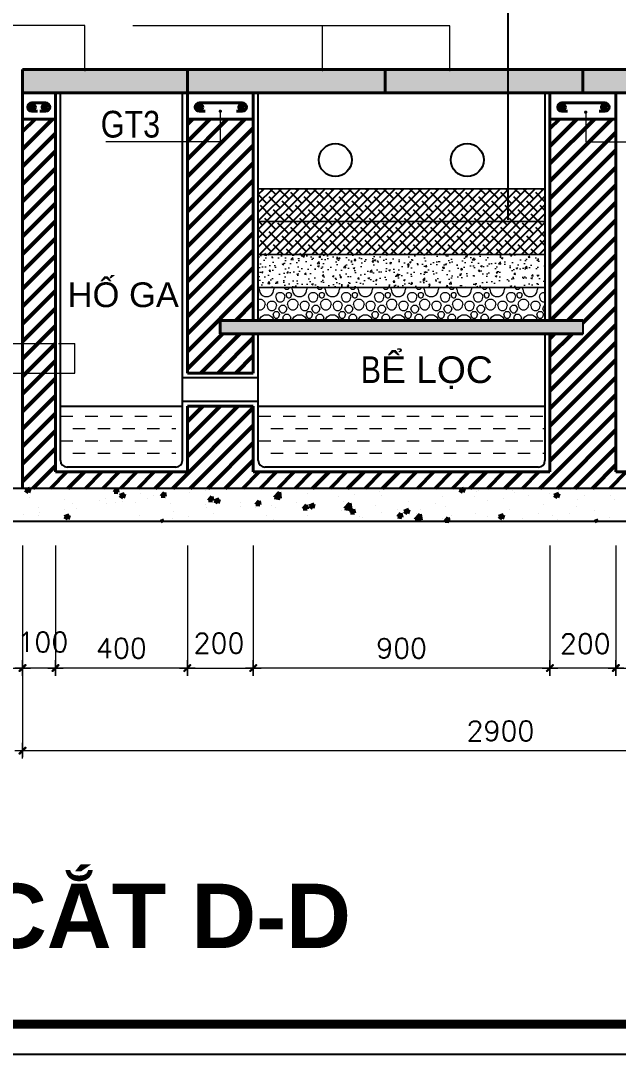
# Model space of a CAD drawing. Header units: millimetres. Extents: x 615730 to 2792744, y 139412 to 597571.
# Drawn here: x 753532 to 757158, y 261087 to 267354 of the extents above; entities that cross this region are included whole.
import ezdxf

# ---------------------------------------------------------------- set-up
doc = ezdxf.new("R2010")
doc.units = ezdxf.units.MM
doc.header["$MEASUREMENT"] = 0
doc.header["$PDMODE"] = 34
doc.linetypes.add('CENTER', pattern=[2, 1.25, -0.25, 0.25, -0.25])
doc.linetypes.add('DASHDOT', pattern=[1, 0.5, -0.25, 0, -0.25])
doc.layers.get('0').update_dxf_attribs({"lineweight": 5})
for name, color, linetype, lineweight in [('B', 4, 'Continuous', 18), ('DIM', 7, 'Continuous', 50), ('HATCH', 42, 'Continuous', 5), ('HATCH 1', 17, 'Continuous', 5), ('KT', 148, 'Continuous', 18), ('NETNGOAITUONG', 1, 'Continuous', 40), ('thay', 7, 'Continuous', 15), ('TIM TRUC', 149, 'DASHDOT', 9)]:
    doc.layers.add(name, color=color, linetype=linetype, lineweight=lineweight)
for name, color, linetype in [('GHICHU', 40, 'Continuous'), ('Hatch 2', 9, 'Continuous'), ('M1', 7, 'Continuous'), ('MB', 7, 'Continuous'), ('NET2', 5, 'Continuous')]:
    doc.layers.add(name, color=color, linetype=linetype)
doc.styles.add('AVO', font='', dxfattribs={"height": 200})
doc.styles.add('DIM', font='txt.shx', dxfattribs={"height": 120})
doc.styles.get("Standard").update_dxf_attribs({"font": ''})
doc.styles.add('trung', font='', dxfattribs={"height": 250})
doc.styles.get('AVO').set_extended_font_data('VNI-Helve-Condense')
doc.styles.get('Standard').set_extended_font_data('VNI-Avo')
doc.styles.get('trung').set_extended_font_data('VNI-Helve-Condense')
doc.dimstyles.new('Copy of vu linh50', dxfattribs={"dimscale": 0, "dimtxt": 180, "dimasz": 0.3, "dimexe": 40, "dimexo": 40, "dimgap": 60, "dimtad": 1, "dimdec": 0, "dimlfac": 0.5, "dimtxsty": 'DIM', "dimblk": 'TICK', "dimcen": 250, "dimdle": 40, "dimclrd": 250, "dimclre": 250, "dimclrt": 2, "dimadec": 0, "dimazin": 0, "dimtfac": 1, "dimtdec": 0, "dimtix": 1, "dimtmove": 2, "dimatfit": 3, "dimldrblk": 'DOT', "dimfxl": 1, "dimlwd": -1, "dimlwe": -1, "dimarcsym": 0})
doc.dimstyles.new('vu linh', dxfattribs={"dimscale": 0, "dimtxt": 140, "dimasz": 30, "dimexe": 40, "dimexo": 40, "dimgap": 60, "dimtad": 1, "dimdec": 0, "dimtxsty": 'DIM', "dimblk": 'TICK', "dimcen": 250, "dimdle": 40, "dimclrd": 250, "dimclre": 250, "dimclrt": 2, "dimadec": 0, "dimazin": 0, "dimtfac": 1, "dimtdec": 0, "dimtix": 1, "dimtmove": 2, "dimatfit": 3, "dimldrblk": 'DOT', "dimfxl": 1, "dimlwd": -1, "dimlwe": -1, "dimarcsym": 0})
pattern_1 = [(50, (702099.09, 242381.81), (71.72602, -6.275213), [7.5, -82.5]), (355, (702099.09, 242381.81), (-13.87513, 75.21921), [6, -66]), (100.4514, (702105.07, 242381.286), (57.85094, 68.943954), [6.37402, -70.11421]), (46.1842, (702099.09, 242401.81), (106.7241, -16.5519), [11.25, -123.75]), (96.6356, (702107.99, 242400.43), (93.46627, 97.41179), [9.56103, -105.1713]), (351.1842, (702099.09, 242401.81), (93.4662, 97.41186), [9, -99]), (21, (702109.09, 242396.81), (59.690705, -40.26189), [7.5, -82.5]), (326, (702109.09, 242396.81), (24.33153, 72.515005), [6, -66]), (71.4514, (702114.066, 242393.45), (84.02226, 32.25305), [6.37402, -70.11421]), (37.5, (702099.092, 242381.809), (1.215986, 33.289385), [0, -65.2, 0, -67, 0, -66.25]), (7.5, (702099.092, 242381.81), (26.306954, 39.441171), [0, -38.2, 0, -63.7, 0, -25.25]), (327.5, (702076.792, 242381.809), (53.382244, -2.255487), [0, -25, 0, -78, 0, -103.5]), (317.5, (702066.79, 242381.81), (58.318617, 10.010498), [0, -32.5, 0, -51.8, 0, -73.5]), (45, (702099.092, 242381.81), (-30.052038, 30.052038), []), (45, (702099.092, 242394.06), (-30.052038, 30.052038), [])]

# ---------------------------------------------------------------- blocks, each defined once
blk = doc.blocks.new('TICK')
at = {"layer": 'B', "ltscale": 3000}
h = blk.add_hatch(color=256, dxfattribs=at)
edge = h.paths.add_edge_path()
edge.add_line((-68.75, -79.36), (-79.36, -68.75))
edge.add_arc((-68.75, -58.15), 15, 135, 225, ccw=False)
edge.add_line((-79.36, -47.54), (47.54, 79.36))
edge.add_arc((58.15, 68.75), 15, 45, 135, ccw=False)
edge.add_line((68.75, 79.36), (79.36, 68.75))
edge.add_arc((68.75, 58.15), 15, -45, 45, ccw=False)
edge.add_line((79.36, 47.54), (-47.54, -79.36))
edge.add_arc((-58.15, -68.75), 15, 225, 315, ccw=False)
for p, q in [((0, 158.16), (0, -158.16)), ((-158.16, 0), (158.16, 0))]:
    blk.add_line(p, q, dxfattribs=at)
blk = doc.blocks.new('*D675')
at = {"layer": 'DEFPOINTS', "color": 0, "ltscale": 10, "transparency": 16777216}
for p in [(756743.2, 264211.5), (757143.2, 264211.5), (756743.2, 263428.9)]:
    blk.add_point(p, dxfattribs=at)
at = {"layer": 'KT', "color": 250, "ltscale": 10, "transparency": 16777216}
for p, q in [((756743.2, 264171.5), (756743.2, 263388.9)), ((757143.2, 264171.5), (757143.2, 263388.9)), ((757142.9, 263428.9), (756743.5, 263428.9))]:
    blk.add_line(p, q, dxfattribs=at)
at = {"layer": 'KT', "color": 250, "ltscale": 10, "transparency": 16777216, "xscale": 0.3, "yscale": 0.3, "zscale": 0.3, "rotation": 180}
blk.add_blockref('TICK', (756743.2, 263428.9), dxfattribs=at)
at = {"layer": 'KT', "color": 250, "ltscale": 10, "transparency": 16777216, "xscale": 0.3, "yscale": 0.3, "zscale": 0.3}
blk.add_blockref('TICK', (757143.2, 263428.9), dxfattribs=at)
at = {"layer": 'KT', "color": 2, "ltscale": 10, "transparency": 16777216, "insert": (756957.7, 263576.5), "char_height": 120, "attachment_point": 5, "style": 'DIM'}
blk.add_mtext('200', dxfattribs=at)
blk = doc.blocks.new('_DOT')
at = {"color": 0, "linetype": 'ByBlock'}
blk.add_line((-0.5, 0), (-1, 0), dxfattribs=at)
at = {"color": 0, "linetype": 'ByBlock', "const_width": 0.5}
blk.add_lwpolyline([(-0.25, 0, 1), (0.25, 0, 1)], format="xyb", close=True, dxfattribs=at)
blk = doc.blocks.new('*D678')
at = {"layer": 'DEFPOINTS', "color": 0, "ltscale": 10, "transparency": 16777216}
for p in [(757143.2, 264211.5), (758943.2, 264211.5), (758943.2, 263428.9)]:
    blk.add_point(p, dxfattribs=at)
at = {"layer": 'KT', "color": 250, "ltscale": 10, "transparency": 16777216}
for p, q in [((757143.2, 264171.5), (757143.2, 263388.9)), ((758943.2, 264171.5), (758943.2, 263388.9)), ((757143.5, 263428.9), (758942.9, 263428.9))]:
    blk.add_line(p, q, dxfattribs=at)
at = {"layer": 'KT', "color": 250, "ltscale": 10, "transparency": 16777216, "xscale": 0.3, "yscale": 0.3, "zscale": 0.3, "rotation": 180}
blk.add_blockref('TICK', (757143.2, 263428.9), dxfattribs=at)
at = {"layer": 'KT', "color": 250, "ltscale": 10, "transparency": 16777216, "xscale": 0.3, "yscale": 0.3, "zscale": 0.3}
blk.add_blockref('TICK', (758943.2, 263428.9), dxfattribs=at)
at = {"layer": 'KT', "color": 2, "ltscale": 10, "transparency": 16777216, "insert": (758043.2, 263548.9), "char_height": 120, "attachment_point": 5, "style": 'DIM'}
blk.add_mtext('900', dxfattribs=at)
blk = doc.blocks.new('*D685')
at = {"layer": 'DEFPOINTS', "color": 0, "ltscale": 10, "transparency": 16777216}
for p in [(753543.2, 264211.5), (753743.2, 264211.5), (753543.2, 263428.9)]:
    blk.add_point(p, dxfattribs=at)
at = {"layer": 'KT', "color": 250, "ltscale": 10, "transparency": 16777216}
for p, q in [((753543.2, 264171.5), (753543.2, 263388.9)), ((753743.2, 264171.5), (753743.2, 263388.9)), ((753742.9, 263428.9), (753543.5, 263428.9))]:
    blk.add_line(p, q, dxfattribs=at)
at = {"layer": 'KT', "color": 250, "ltscale": 10, "transparency": 16777216, "xscale": 0.3, "yscale": 0.3, "zscale": 0.3, "rotation": 180}
blk.add_blockref('TICK', (753543.2, 263428.9), dxfattribs=at)
at = {"layer": 'KT', "color": 250, "ltscale": 10, "transparency": 16777216, "xscale": 0.3, "yscale": 0.3, "zscale": 0.3}
blk.add_blockref('TICK', (753743.2, 263428.9), dxfattribs=at)
at = {"layer": 'KT', "color": 2, "ltscale": 10, "transparency": 16777216, "insert": (753666.8, 263586.4), "char_height": 120, "attachment_point": 5, "style": 'DIM'}
blk.add_mtext('100', dxfattribs=at)
blk = doc.blocks.new('*D686')
at = {"layer": 'DEFPOINTS', "color": 0, "ltscale": 10, "transparency": 16777216}
for p in [(753343.2, 264211.5), (753543.2, 264211.5), (753543.2, 263428.9)]:
    blk.add_point(p, dxfattribs=at)
at = {"layer": 'KT', "color": 250, "ltscale": 10, "transparency": 16777216}
for p, q in [((753343.2, 264171.5), (753343.2, 263388.9)), ((753543.2, 264171.5), (753543.2, 263388.9)), ((753343.5, 263428.9), (753542.9, 263428.9))]:
    blk.add_line(p, q, dxfattribs=at)
at = {"layer": 'KT', "color": 250, "ltscale": 10, "transparency": 16777216, "xscale": 0.3, "yscale": 0.3, "zscale": 0.3, "rotation": 180}
blk.add_blockref('TICK', (753343.2, 263428.9), dxfattribs=at)
at = {"layer": 'KT', "color": 250, "ltscale": 10, "transparency": 16777216, "xscale": 0.3, "yscale": 0.3, "zscale": 0.3}
blk.add_blockref('TICK', (753543.2, 263428.9), dxfattribs=at)
at = {"layer": 'KT', "color": 2, "ltscale": 10, "transparency": 16777216, "insert": (753228.6, 263586.4), "char_height": 120, "attachment_point": 5, "style": 'DIM'}
blk.add_mtext('100', dxfattribs=at)
blk = doc.blocks.new('*D690')
at = {"layer": 'DEFPOINTS', "color": 0, "ltscale": 10, "transparency": 16777216}
for p in [(754543.2, 264211.5), (754943.2, 264211.5), (754943.2, 263428.9)]:
    blk.add_point(p, dxfattribs=at)
at = {"layer": 'KT', "color": 250, "ltscale": 10, "transparency": 16777216}
for p, q in [((754543.2, 264171.5), (754543.2, 263388.9)), ((754943.2, 264171.5), (754943.2, 263388.9)), ((754543.5, 263428.9), (754942.9, 263428.9))]:
    blk.add_line(p, q, dxfattribs=at)
at = {"layer": 'KT', "color": 250, "ltscale": 10, "transparency": 16777216, "xscale": 0.3, "yscale": 0.3, "zscale": 0.3, "rotation": 180}
blk.add_blockref('TICK', (754543.2, 263428.9), dxfattribs=at)
at = {"layer": 'KT', "color": 250, "ltscale": 10, "transparency": 16777216, "xscale": 0.3, "yscale": 0.3, "zscale": 0.3}
blk.add_blockref('TICK', (754943.2, 263428.9), dxfattribs=at)
at = {"layer": 'KT', "color": 2, "ltscale": 10, "transparency": 16777216, "insert": (754735.4, 263579.8), "char_height": 120, "attachment_point": 5, "style": 'DIM'}
blk.add_mtext('200', dxfattribs=at)
blk = doc.blocks.new('*D691')
at = {"layer": 'DEFPOINTS', "color": 0, "ltscale": 10, "transparency": 16777216}
for p in [(753743.2, 264211.5), (754543.2, 264211.5), (753743.2, 263428.9)]:
    blk.add_point(p, dxfattribs=at)
at = {"layer": 'KT', "color": 250, "ltscale": 10, "transparency": 16777216}
for p, q in [((753743.2, 264171.5), (753743.2, 263388.9)), ((754543.2, 264171.5), (754543.2, 263388.9)), ((754542.9, 263428.9), (753743.5, 263428.9))]:
    blk.add_line(p, q, dxfattribs=at)
at = {"layer": 'KT', "color": 250, "ltscale": 10, "transparency": 16777216, "xscale": 0.3, "yscale": 0.3, "zscale": 0.3, "rotation": 180}
blk.add_blockref('TICK', (753743.2, 263428.9), dxfattribs=at)
at = {"layer": 'KT', "color": 250, "ltscale": 10, "transparency": 16777216, "xscale": 0.3, "yscale": 0.3, "zscale": 0.3}
blk.add_blockref('TICK', (754543.2, 263428.9), dxfattribs=at)
at = {"layer": 'KT', "color": 2, "ltscale": 10, "transparency": 16777216, "insert": (754143.2, 263548.9), "char_height": 120, "attachment_point": 5, "style": 'DIM'}
blk.add_mtext('400', dxfattribs=at)
blk = doc.blocks.new('*X633')
at = {"color": 0}
for p, q in [((62111.6, -71908.6), (62125.4, -71903.3)), ((62111.6, -71908.6), (62121.5, -71915.3)), ((62121.5, -71915.3), (62125.5, -71903.3)), ((62158.3, -71903.3), (62158.3, -71903.3)), ((62381.2, -71914.4), (62390.5, -71903.3)), ((62381.2, -71914.4), (62393.1, -71915.4)), ((62393.1, -71915.5), (62390.8, -71903.3)), ((62399, -71924.6), (62413, -71919.2)), ((62408.9, -71931.4), (62413, -71919.3)), ((62460.7, -71920), (62460.7, -71920)), ((62524.6, -71927), (62534.3, -71915.5)), ((62536.5, -71928), (62534.2, -71915.5)), ((62563.4, -71906), (62563.4, -71906)), ((62609.9, -71915.8), (62609.9, -71915.8)), ((62618.3, -71904.8), (62618.3, -71904.8)), ((62660, -71909.2), (62660, -71909.2)), ((62867.9, -71930.8), (62883.5, -71914.6)), ((62885.7, -71933.6), (62883.5, -71914.6)), ((62969.6, -71917.8), (62969.6, -71917.8)), ((63111.6, -71921.7), (63111.6, -71921.7)), ((63187.3, -71911.7), (63187.3, -71911.7)), ((63193.2, -71924), (63193.2, -71924)), ((63309.8, -71904), (63309.8, -71904)), ((63381.5, -71905.6), (63381.5, -71905.6)), ((63429.3, -71908.1), (63442, -71903.3)), ((63429.3, -71908.1), (63439.3, -71914.9)), ((63439.2, -71914.9), (63443.1, -71903.3)), ((63481.3, -71913.5), (63481.3, -71913.5)), ((63488.3, -71910.1), (63488.3, -71910.1)), ((63591, -71907.9), (63591, -71907.9)), ((63595, -71914.6), (63595, -71914.6)), ((63701.8, -71919.1), (63701.8, -71919.1)), ((63716.8, -71924.2), (63730.8, -71918.8)), ((63726.7, -71930.9), (63730.7, -71918.8)), ((63765.3, -71907.6), (63765.3, -71907.6)), ((63808.5, -71923.6), (63808.5, -71923.6)), ((62125.1, -71930.8), (62125.1, -71930.8)), ((62231.9, -71935.3), (62231.9, -71935.3)), ((62255.8, -71947.8), (62255.8, -71947.8)), ((62338.6, -71939.8), (62338.6, -71939.8)), ((62356.8, -71935), (62356.8, -71935)), ((62357.8, -71949), (62357.8, -71949)), ((62385, -71944.8), (62385, -71944.8)), ((62399, -71924.6), (62409, -71931.3)), ((62407.8, -71942.4), (62407.8, -71942.4)), ((62445.4, -71944.3), (62445.4, -71944.3)), ((62483.6, -71932.4), (62483.6, -71932.4)), ((62501.6, -71924.8), (62501.6, -71924.8)), ((62524.6, -71927), (62536.6, -71928)), ((62552.2, -71948.8), (62552.2, -71948.8)), ((62658.9, -71953.3), (62658.9, -71953.3)), ((62668.1, -71939.5), (62677.7, -71928)), ((62668.1, -71939.5), (62680, -71940.5)), ((62680, -71940.6), (62677.7, -71928.1)), ((62686.4, -71940.6), (62700.4, -71935.2)), ((62686.4, -71940.6), (62696.4, -71947.3)), ((62696.3, -71947.4), (62700.4, -71935.3)), ((62765.9, -71944.7), (62765.9, -71944.7)), ((62811.5, -71952.1), (62821.2, -71940.6)), ((62811.5, -71952.1), (62823.5, -71953.1)), ((62823.4, -71953.1), (62821.1, -71940.6)), ((62859.5, -71954.9), (62859.5, -71954.9)), ((62867.9, -71930.8), (62885.7, -71933.6)), ((62868.6, -71930.7), (62868.6, -71930.7)), ((62935.2, -71944.9), (62935.2, -71944.9)), ((62955, -71964.6), (62964.6, -71953.1)), ((62966.9, -71965.7), (62964.6, -71953.2)), ((62973.9, -71956.6), (62987.9, -71951.3)), ((62983.8, -71963.4), (62987.8, -71951.3)), ((63061.5, -71928.3), (63061.5, -71928.3)), ((63076.6, -71944.1), (63076.6, -71944.1)), ((63081.4, -71963.9), (63097, -71947.7)), ((63099.1, -71966.7), (63096.9, -71947.7)), ((63173.7, -71955.3), (63173.7, -71955.3)), ((63274.7, -71942.5), (63274.7, -71942.5)), ((63357.8, -71947.9), (63357.8, -71947.9)), ((63378.6, -71927.6), (63378.6, -71927.6)), ((63474.4, -71927.9), (63474.4, -71927.9)), ((63513.2, -71940.8), (63513.2, -71940.8)), ((63563.2, -71934.2), (63563.2, -71934.2)), ((63639, -71924.2), (63639, -71924.2)), ((63683.8, -71952.2), (63683.8, -71952.2)), ((63716.8, -71924.2), (63726.7, -71930.9)), ((63786.5, -71938.2), (63786.5, -71938.2)), ((63887.5, -71925.4), (63887.5, -71925.4)), ((63900.7, -71937.8), (63900.7, -71937.8)), ((62105.6, -71982.2), (62105.6, -71982.2)), ((62151.7, -71984.9), (62151.7, -71984.9)), ((62153.1, -71961.9), (62153.1, -71961.9)), ((62155.7, -71975.6), (62155.7, -71975.6)), ((62231, -71989.1), (62245, -71983.7)), ((62231.5, -71965.6), (62231.5, -71965.6)), ((62240.9, -71995.9), (62244.9, -71983.8)), ((62268.4, -71964.9), (62268.4, -71964.9)), ((62458.3, -71986.6), (62458.3, -71986.6)), ((62561, -71972.5), (62561, -71972.5)), ((62662, -71959.7), (62662, -71959.7)), ((62683.1, -71978.1), (62683.1, -71978.1)), ((62765.7, -71957.8), (62765.7, -71957.8)), ((62809.4, -71961.5), (62809.4, -71961.5)), ((62843.3, -71984.1), (62843.3, -71984.1)), ((62872.5, -71962.4), (62872.5, -71962.4)), ((62955, -71964.6), (62966.9, -71965.6)), ((62959.9, -71964.1), (62959.9, -71964.1)), ((62967.2, -71984.4), (62967.2, -71984.4)), ((62973.9, -71956.6), (62983.8, -71963.3)), ((62979.2, -71966.9), (62979.2, -71966.9)), ((63071, -71969.4), (63071, -71969.4)), ((63081.4, -71963.9), (63099.2, -71966.7)), ((63086, -71971.4), (63086, -71971.4)), ((63098.4, -71977.2), (63108.1, -71965.7)), ((63098.4, -71977.2), (63110.4, -71978.2)), ((63110.3, -71978.2), (63108, -71965.7)), ((63192.8, -71975.9), (63192.8, -71975.9)), ((63241.1, -71967.9), (63241.1, -71967.9)), ((63241.9, -71989.7), (63251.5, -71978.2)), ((63253.8, -71990.8), (63251.5, -71978.3)), ((63261, -71974), (63261, -71974)), ((63261.3, -71972.6), (63275.3, -71967.3)), ((63261.3, -71972.6), (63271.2, -71979.4)), ((63271.2, -71979.4), (63275.2, -71967.3)), ((63294.8, -71997), (63310.4, -71980.8)), ((63299.5, -71980.4), (63299.5, -71980.4)), ((63312.6, -71999.8), (63310.3, -71980.8)), ((63311.1, -71967.4), (63311.1, -71967.4)), ((63386.8, -71957.4), (63386.8, -71957.4)), ((63406.3, -71984.9), (63406.3, -71984.9)), ((63478.9, -71980), (63478.9, -71980)), ((63548.7, -71988.7), (63562.7, -71983.3)), ((63558.6, -71995.4), (63562.7, -71983.3)), ((63579.9, -71967.2), (63579.9, -71967.2)), ((63667.4, -71977.9), (63667.4, -71977.9)), ((63712.7, -71986.5), (63712.7, -71986.5)), ((63762.7, -71979.9), (63762.7, -71979.9)), ((63784.1, -71957.9), (63784.1, -71957.9)), ((63838.5, -71969.9), (63838.5, -71969.9)), ((62231, -71989.1), (62240.9, -71995.8)), ((62354.4, -72001.6), (62354.4, -72001.6)), ((62523.2, -72003.3), (62532.4, -71999.7)), ((62531.2, -72003.3), (62532.3, -71999.8)), ((62557.3, -71994.7), (62557.3, -71994.7)), ((62607.3, -71988.1), (62607.3, -71988.1)), ((62866.1, -71997.2), (62866.1, -71997.2)), ((63059, -72000.6), (63059, -72000.6)), ((63124.5, -71988), (63124.5, -71988)), ((63134.7, -71990.6), (63134.7, -71990.6)), ((63241.9, -71989.7), (63253.8, -71990.8)), ((63294.8, -71997), (63312.6, -71999.8)), ((63376.2, -71994.1), (63376.2, -71994.1)), ((63385.3, -72002.3), (63395, -71990.8)), ((63385.3, -72002.3), (63397.1, -72003.3)), ((63397.2, -72003.3), (63394.9, -71990.8)), ((63513.1, -71989.4), (63513.1, -71989.4)), ((63548.7, -71988.7), (63558.7, -71995.4)), ((63550.8, -71997.9), (63550.8, -71997.9)), ((63586.4, -72003.1), (63586.4, -72003.1)), ((63619.8, -71993.9), (63619.8, -71993.9)), ((63726.6, -71998.4), (63726.6, -71998.4)), ((63833.3, -72003), (63833.3, -72003)), ((63839.8, -72003.3), (63850.2, -71999.3)), ((63848.8, -72003.3), (63850.1, -71999.4)), ((63885, -71991.9), (63885, -71991.9))]:
    blk.add_line(p, q, dxfattribs=at)
blk = doc.blocks.new('*X634')
at = {"color": 0}
for p, q in [((59799.2, -70874.2), (59890.1, -70783.3)), ((59799.2, -70821.1), (59837, -70783.3)), ((60299.2, -70957.5), (60473.4, -70783.3)), ((60299.2, -70904.5), (60420.4, -70783.3)), ((60299.2, -70851.5), (60367.4, -70783.3)), ((60299.2, -70798.4), (60314.3, -70783.3)), ((61399.2, -70971.2), (61587.1, -70783.3)), ((61399.2, -70918.2), (61534.1, -70783.3)), ((61399.2, -70865.1), (61481, -70783.3)), ((61399.2, -70812.1), (61428, -70783.3)), ((59799.2, -70927.2), (59899.2, -70827.2)), ((60299.2, -71010.6), (60499.2, -70810.6)), ((61399.2, -71024.2), (61599.2, -70824.2)), ((59799.2, -70980.2), (59899.2, -70880.2)), ((60299.2, -71063.6), (60499.2, -70863.6)), ((61399.2, -71077.3), (61599.2, -70877.3)), ((60299.2, -71116.6), (60499.2, -70916.6)), ((59799.2, -71033.3), (59899.2, -70933.3)), ((61399.2, -71130.3), (61599.2, -70930.3)), ((60299.2, -71169.7), (60499.2, -70969.7)), ((61399.2, -71183.3), (61599.2, -70983.3)), ((59799.2, -71086.3), (59899.2, -70986.3)), ((59799.2, -71139.3), (59899.2, -71039.3)), ((60299.2, -71222.7), (60499.2, -71022.7)), ((61399.2, -71236.4), (61599.2, -71036.4)), ((60299.2, -71275.7), (60499.2, -71075.7)), ((59799.2, -71192.4), (59899.2, -71092.4)), ((61399.2, -71289.4), (61599.2, -71089.4)), ((60299.2, -71328.8), (60499.2, -71128.8)), ((59799.2, -71245.4), (59899.2, -71145.4)), ((61399.2, -71342.4), (61599.2, -71142.4)), ((59799.2, -71298.4), (59899.2, -71198.4)), ((60299.2, -71381.8), (60499.2, -71181.8)), ((61400.4, -71394.3), (61599.2, -71195.5)), ((59799.2, -71351.5), (59899.2, -71251.5)), ((60299.2, -71434.8), (60499.2, -71234.8)), ((61453.4, -71394.3), (61599.2, -71248.5)), ((60299.2, -71487.9), (60499.2, -71287.9)), ((59799.2, -71404.5), (59899.2, -71304.5)), ((61499.2, -71401.5), (61599.2, -71301.5)), ((59799.2, -71457.5), (59899.2, -71357.5)), ((60445.8, -71394.3), (60499.2, -71340.9)), ((61399.2, -71554.6), (61599.2, -71354.6)), ((59799.2, -71510.6), (59899.2, -71410.6)), ((61399.2, -71607.6), (61599.2, -71407.6)), ((60299.2, -71540.9), (60405.8, -71434.3)), ((60339.8, -71553.3), (60458.8, -71434.3)), ((60392.8, -71553.3), (60499.2, -71447)), ((61399.2, -71448.5), (61413.4, -71434.3)), ((61399.2, -71501.5), (61466.4, -71434.3)), ((59799.2, -71563.6), (59899.2, -71463.6)), ((61399.2, -71660.6), (61599.2, -71460.6)), ((59799.2, -71616.6), (59899.2, -71516.6)), ((60445.9, -71553.3), (60499.2, -71500)), ((61399.2, -71713.7), (61599.2, -71513.7)), ((59799.2, -71669.7), (59899.2, -71569.7)), ((61399.2, -71766.7), (61599.2, -71566.7)), ((59799.2, -71722.7), (59899.2, -71622.7)), ((61399.2, -71819.7), (61599.2, -71619.7)), ((60255, -71903.3), (60499.2, -71659.1)), ((60299.2, -71806.1), (60451.9, -71653.3)), ((60299.2, -71753), (60398.9, -71653.3)), ((60299.2, -71700), (60345.9, -71653.3)), ((61368.7, -71903.3), (61599.2, -71672.8)), ((59799.2, -71775.7), (59899.2, -71675.7)), ((59799.2, -71828.8), (59899.2, -71728.8)), ((60308, -71903.3), (60499.2, -71712.1)), ((61421.7, -71903.3), (61599.2, -71725.8)), ((60361, -71903.3), (60499.2, -71765.1)), ((59799.2, -71881.8), (59899.2, -71781.8)), ((61474.7, -71903.3), (61599.2, -71778.8)), ((60414.1, -71903.3), (60499.2, -71818.2)), ((59830.7, -71903.3), (59899.2, -71834.8)), ((59883.7, -71903.3), (59933.7, -71853.3)), ((59936.8, -71903.3), (59986.8, -71853.3)), ((59989.8, -71903.3), (60039.8, -71853.3)), ((60042.8, -71903.3), (60092.8, -71853.3)), ((60095.9, -71903.3), (60145.9, -71853.3)), ((60148.9, -71903.3), (60198.9, -71853.3)), ((60201.9, -71903.3), (60251.9, -71853.3)), ((60467.1, -71903.3), (60517.1, -71853.3)), ((60520.1, -71903.3), (60570.1, -71853.3)), ((60573.2, -71903.3), (60623.2, -71853.3)), ((60626.2, -71903.3), (60676.2, -71853.3)), ((60679.2, -71903.3), (60729.2, -71853.3)), ((60732.3, -71903.3), (60782.3, -71853.3)), ((60785.3, -71903.3), (60835.3, -71853.3)), ((60838.3, -71903.3), (60888.3, -71853.3)), ((60891.4, -71903.3), (60941.4, -71853.3)), ((60944.4, -71903.3), (60994.4, -71853.3)), ((60997.4, -71903.3), (61047.4, -71853.3)), ((61050.5, -71903.3), (61100.5, -71853.3)), ((61103.5, -71903.3), (61153.5, -71853.3)), ((61156.5, -71903.3), (61206.5, -71853.3)), ((61209.6, -71903.3), (61259.6, -71853.3)), ((61262.6, -71903.3), (61312.6, -71853.3)), ((61315.6, -71903.3), (61365.6, -71853.3)), ((61527.8, -71903.3), (61599.2, -71831.9)), ((61580.8, -71903.3), (61630.8, -71853.3))]:
    blk.add_line(p, q, dxfattribs=at)
blk = doc.blocks.new('*D692')
at = {"layer": 'DEFPOINTS', "color": 0, "ltscale": 10, "transparency": 16777216}
for p in [(753543.2, 264211.5), (759343.2, 264211.5), (753543.2, 262927.6)]:
    blk.add_point(p, dxfattribs=at)
at = {"layer": 'KT', "color": 250, "ltscale": 10, "transparency": 16777216}
for p, q in [((753543.2, 264171.5), (753543.2, 262887.6)), ((759343.2, 264171.5), (759343.2, 262887.6)), ((759342.9, 262927.6), (753543.5, 262927.6))]:
    blk.add_line(p, q, dxfattribs=at)
at = {"layer": 'KT', "color": 250, "ltscale": 10, "transparency": 16777216, "xscale": 0.3, "yscale": 0.3, "zscale": 0.3, "rotation": 180}
blk.add_blockref('TICK', (753543.2, 262927.6), dxfattribs=at)
at = {"layer": 'KT', "color": 250, "ltscale": 10, "transparency": 16777216, "xscale": 0.3, "yscale": 0.3, "zscale": 0.3}
blk.add_blockref('TICK', (759343.2, 262927.6), dxfattribs=at)
at = {"layer": 'KT', "color": 2, "ltscale": 10, "transparency": 16777216, "insert": (756443.2, 263047.6), "char_height": 120, "attachment_point": 5, "style": 'DIM'}
blk.add_mtext('2900', dxfattribs=at)
blk = doc.blocks.new('*D693')
at = {"layer": 'DEFPOINTS', "color": 0, "ltscale": 10, "transparency": 16777216}
for p in [(754943.2, 264211.5), (756743.2, 264211.5), (754943.2, 263428.9)]:
    blk.add_point(p, dxfattribs=at)
at = {"layer": 'KT', "color": 250, "ltscale": 10, "transparency": 16777216}
for p, q in [((754943.2, 264171.5), (754943.2, 263388.9)), ((756743.2, 264171.5), (756743.2, 263388.9)), ((756742.9, 263428.9), (754943.5, 263428.9))]:
    blk.add_line(p, q, dxfattribs=at)
at = {"layer": 'KT', "color": 250, "ltscale": 10, "transparency": 16777216, "xscale": 0.3, "yscale": 0.3, "zscale": 0.3, "rotation": 180}
blk.add_blockref('TICK', (754943.2, 263428.9), dxfattribs=at)
at = {"layer": 'KT', "color": 250, "ltscale": 10, "transparency": 16777216, "xscale": 0.3, "yscale": 0.3, "zscale": 0.3}
blk.add_blockref('TICK', (756743.2, 263428.9), dxfattribs=at)
at = {"layer": 'KT', "color": 2, "ltscale": 10, "transparency": 16777216, "insert": (755843.2, 263548.9), "char_height": 120, "attachment_point": 5, "style": 'DIM'}
blk.add_mtext('900', dxfattribs=at)

msp = doc.modelspace()

# ---------------------------------------------------------------- hatches: boundary and pattern name
at = {"layer": 'HATCH', "ltscale": 10}
h = msp.add_hatch(dxfattribs=at)
h.set_pattern_fill('BT-01', color=256, scale=10, style=0, pattern_type=2)
h.set_pattern_definition(pattern_1)
h.paths.add_polyline_path([(753543.2, 267057.7), (759343.2, 267057.7), (759343.2, 266917.7), (753543.2, 266917.7)])
h = msp.add_hatch(dxfattribs=at)
h.set_pattern_fill('BOLLE02', color=256, scale=20, style=0, pattern_type=2)
h.set_pattern_definition([(75.96376, (702151.09, 242433.81), (-4e-06, 200.00001), [16.4924, -808.12874]), (45, (702155.09, 242449.81), (-3e-14, 200), [16.97056, -265.8722]), (26.56505, (702167.1, 242461.8), (4e-06, 200), [8.9443, -438.2693]), (26.56505, (702367.1, 242461.8), (4e-06, 200), [8.9443, -438.2693]), (3e-15, (702175.1, 242465.8), (-4e-14, 200), [16, -184]), (333.43495, (702191.1, 242465.8), (-4e-06, 200), [8.9443, -438.2693]), (333.43495, (702391.1, 242465.8), (-4e-06, 200), [8.9443, -438.2693]), (315, (702199.09, 242461.81), (-6e-14, 200), [16.97056, -265.8722]), (284.03624, (702211.09, 242449.81), (4e-06, 200.00001), [16.4924, -808.12874]), (284.03624, (702151.09, 242433.81), (4e-06, 200.00001), [16.4924, -808.12874]), (315, (702155.09, 242417.81), (-6e-14, 200), [16.97056, -265.8722]), (333.43495, (702167.1, 242405.8), (-4e-06, 200), [8.9443, -438.2693]), (333.43495, (702367.1, 242405.8), (-4e-06, 200), [8.9443, -438.2693]), (3e-15, (702175.1, 242401.8), (-4e-14, 200), [16, -184]), (26.56505, (702191.1, 242401.8), (4e-06, 200), [8.9443, -438.2693]), (26.56505, (702391.1, 242401.8), (4e-06, 200), [8.9443, -438.2693]), (45, (702199.09, 242405.81), (-3e-14, 200), [16.97056, -265.8722]), (75.96376, (702211.09, 242417.81), (-4e-06, 200.00001), [16.4924, -808.12874]), (71.56505, (702123.09, 242549.81), (1e-05, 200.00001), [12.6491, -619.8064]), (45, (702127.09, 242561.81), (-3e-14, 200), [16.97056, -265.8722]), (3e-15, (702139.1, 242573.8), (-4e-14, 200), [16, -184]), (315, (702155.09, 242573.81), (-6e-14, 200), [16.97056, -265.8722]), (288.43495, (702167.09, 242561.81), (-1e-05, 200.00001), [12.6491, -619.8064]), (288.43495, (702123.09, 242549.81), (-1e-05, 200.00001), [12.6491, -619.8064]), (315, (702127.09, 242537.81), (-6e-14, 200), [16.97056, -265.8722]), (3e-15, (702139.1, 242525.8), (-4e-14, 200), [16, -184]), (45, (702155.09, 242525.81), (-3e-14, 200), [16.97056, -265.8722]), (71.56505, (702167.09, 242537.81), (1e-05, 200.00001), [12.6491, -619.8064]), (75.96376, (702279.09, 242477.81), (-4e-06, 200.00001), [16.4924, -808.12874]), (45, (702283.09, 242493.81), (-3e-14, 200), [11.3137, -271.529]), (26.56505, (702291.1, 242501.8), (4e-06, 200), [8.9443, -438.2693]), (26.56505, (702491.1, 242501.8), (4e-06, 200), [8.9443, -438.2693]), (3e-15, (702099.1, 242505.8), (-4e-14, 200), [16, -184]), (333.43495, (702115.1, 242505.8), (-4e-06, 200), [8.9443, -438.2693]), (333.43495, (702315.1, 242505.8), (-4e-06, 200), [8.9443, -438.2693]), (315, (702123.09, 242501.81), (-6e-14, 200), [11.3137, -271.529]), (284.03624, (702131.09, 242493.81), (4e-06, 200.00001), [16.4924, -808.12874]), (284.03624, (702279.09, 242477.81), (4e-06, 200.00001), [16.4924, -808.12874]), (315, (702283.09, 242461.81), (-6e-14, 200), [11.3137, -271.529]), (333.43495, (702291.1, 242453.8), (-4e-06, 200), [8.9443, -438.2693]), (333.43495, (702491.1, 242453.8), (-4e-06, 200), [8.9443, -438.2693]), (3e-15, (702099.1, 242449.8), (-4e-14, 200), [16, -184]), (26.56505, (702115.1, 242449.8), (4e-06, 200), [8.9443, -438.2693]), (26.56505, (702315.1, 242449.8), (4e-06, 200), [8.9443, -438.2693]), (45, (702123.09, 242453.81), (-3e-14, 200), [11.3137, -271.529]), (75.96376, (702131.09, 242461.81), (-4e-06, 200.00001), [16.4924, -808.12874]), (75.96376, (702227.09, 242425.81), (-4e-06, 200.00001), [16.4924, -808.12874]), (45, (702231.09, 242441.81), (-3e-14, 200), [11.3137, -271.529]), (26.56505, (702239.1, 242449.8), (4e-06, 200), [8.9443, -438.2693]), (26.56505, (702439.1, 242449.8), (4e-06, 200), [8.9443, -438.2693]), (3e-15, (702247.1, 242453.8), (-4e-14, 200), [16, -184]), (333.43495, (702263.1, 242453.8), (-4e-06, 200), [8.9443, -438.2693]), (333.43495, (702463.1, 242453.8), (-4e-06, 200), [8.9443, -438.2693]), (315, (702271.09, 242449.81), (-6e-14, 200), [11.3137, -271.529]), (284.03624, (702279.09, 242441.81), (4e-06, 200.00001), [16.4924, -808.12874]), (284.03624, (702227.09, 242425.81), (4e-06, 200.00001), [16.4924, -808.12874]), (315, (702231.09, 242409.81), (-6e-14, 200), [11.3137, -271.529]), (333.43495, (702239.1, 242401.8), (-4e-06, 200), [8.9443, -438.2693]), (333.43495, (702439.1, 242401.8), (-4e-06, 200), [8.9443, -438.2693]), (3e-15, (702247.1, 242397.8), (-4e-14, 200), [16, -184]), (26.56505, (702263.1, 242397.8), (4e-06, 200), [8.9443, -438.2693]), (26.56505, (702463.1, 242397.8), (4e-06, 200), [8.9443, -438.2693]), (45, (702271.09, 242401.81), (-3e-14, 200), [11.3137, -271.529]), (75.96376, (702279.09, 242409.81), (-4e-06, 200.00001), [16.4924, -808.12874]), (71.56505, (702143.09, 242489.81), (1e-05, 200.00001), [12.6491, -619.8064]), (26.56505, (702147.1, 242501.8), (4e-06, 200), [8.9443, -438.2693]), (26.56505, (702347.1, 242501.8), (4e-06, 200), [8.9443, -438.2693]), (3e-15, (702155.1, 242505.8), (-4e-14, 200), [8, -192]), (333.43495, (702163.1, 242505.8), (-4e-06, 200), [8.9443, -438.2693]), (333.43495, (702363.1, 242505.8), (-4e-06, 200), [8.9443, -438.2693]), (288.43495, (702171.09, 242501.81), (-1e-05, 200.00001), [12.6491, -619.8064]), (288.43495, (702143.09, 242489.81), (-1e-05, 200.00001), [12.6491, -619.8064]), (333.43495, (702147.1, 242477.8), (-4e-06, 200), [8.9443, -438.2693]), (333.43495, (702347.1, 242477.8), (-4e-06, 200), [8.9443, -438.2693]), (3e-15, (702155.1, 242473.8), (-4e-14, 200), [8, -192]), (26.56505, (702163.1, 242473.8), (4e-06, 200), [8.9443, -438.2693]), (26.56505, (702363.1, 242473.8), (4e-06, 200), [8.9443, -438.2693]), (71.56505, (702171.09, 242477.81), (1e-05, 200.00001), [12.6491, -619.8064]), (71.56505, (702099.09, 242405.81), (1e-05, 200.00001), [12.6491, -619.8064]), (45, (702103.09, 242417.81), (-3e-14, 200), [16.97056, -265.8722]), (3e-15, (702115.1, 242429.8), (-4e-14, 200), [16, -184]), (315, (702131.09, 242429.81), (-6e-14, 200), [16.97056, -265.8722]), (288.43495, (702143.09, 242417.81), (-1e-05, 200.00001), [12.6491, -619.8064]), (288.43495, (702099.09, 242405.81), (-1e-05, 200.00001), [12.6491, -619.8064]), (315, (702103.09, 242393.81), (-6e-14, 200), [16.97056, -265.8722]), (3e-15, (702115.1, 242381.8), (-4e-14, 200), [16, -184]), (45, (702131.09, 242381.81), (-3e-14, 200), [16.97056, -265.8722]), (71.56505, (702143.09, 242393.81), (1e-05, 200.00001), [12.6491, -619.8064]), (78.69007, (702179.092, 242525.81), (-4e-06, 200.000005), [20.3961, -999.4079]), (56.30993, (702183.09, 242545.81), (5e-06, 200), [14.4222, -706.6881]), (56.30993, (702383.09, 242545.81), (5e-06, 200), [14.4222, -706.6881]), (33.69007, (702191.1, 242557.81), (1e-05, 200), [14.4222, -706.688]), (33.69007, (702391.1, 242557.81), (1e-05, 200), [14.4222, -706.688]), (33.69007, (702591.1, 242557.81), (1e-05, 200), [14.4222, -706.688]), (26.56505, (702203.1, 242565.8), (4e-06, 200), [8.9443, -438.2693]), (26.56505, (702403.1, 242565.8), (4e-06, 200), [8.9443, -438.2693]), (3e-15, (702211.1, 242569.8), (-4e-14, 200), [24, -176]), (333.43495, (702235.1, 242569.8), (-4e-06, 200), [8.9443, -438.2693]), (333.43495, (702435.1, 242569.8), (-4e-06, 200), [8.9443, -438.2693]), (326.30993, (702243.1, 242565.81), (-1e-05, 200), [14.4222, -706.688]), (326.30993, (702443.1, 242565.81), (-1e-05, 200), [14.4222, -706.688]), (326.30993, (702643.1, 242565.81), (-1e-05, 200), [14.4222, -706.688]), (303.69007, (702255.09, 242557.81), (-5e-06, 200), [14.4222, -706.6881]), (303.69007, (702455.09, 242557.81), (-5e-06, 200), [14.4222, -706.6881]), (281.30993, (702263.092, 242545.81), (4e-06, 200.000005), [20.3961, -999.4079]), (281.30993, (702179.092, 242525.81), (4e-06, 200.000005), [20.3961, -999.4079]), (303.69007, (702183.09, 242505.81), (-5e-06, 200), [14.4222, -706.6881]), (303.69007, (702383.09, 242505.81), (-5e-06, 200), [14.4222, -706.6881]), (326.30993, (702191.1, 242493.81), (-1e-05, 200), [14.4222, -706.688]), (326.30993, (702391.1, 242493.81), (-1e-05, 200), [14.4222, -706.688]), (326.30993, (702591.1, 242493.81), (-1e-05, 200), [14.4222, -706.688]), (333.43495, (702203.1, 242485.8), (-4e-06, 200), [8.9443, -438.2693]), (333.43495, (702403.1, 242485.8), (-4e-06, 200), [8.9443, -438.2693]), (3e-15, (702211.1, 242481.8), (-4e-14, 200), [24, -176]), (26.56505, (702235.1, 242481.8), (4e-06, 200), [8.9443, -438.2693]), (26.56505, (702435.1, 242481.8), (4e-06, 200), [8.9443, -438.2693]), (33.69007, (702243.1, 242485.81), (1e-05, 200), [14.4222, -706.688]), (33.69007, (702443.1, 242485.81), (1e-05, 200), [14.4222, -706.688]), (33.69007, (702643.1, 242485.81), (1e-05, 200), [14.4222, -706.688]), (56.30993, (702255.09, 242493.81), (5e-06, 200), [14.4222, -706.6881]), (56.30993, (702455.09, 242493.81), (5e-06, 200), [14.4222, -706.6881]), (78.69007, (702263.092, 242505.81), (-4e-06, 200.000005), [20.3961, -999.4079]), (71.56505, (702263.09, 242569.81), (1e-05, 200.00001), [12.6491, -619.8064]), (45, (702267.09, 242381.81), (-3e-14, 200), [11.3137, -271.529]), (3e-15, (702275.1, 242389.8), (-4e-14, 200), [16, -184]), (315, (702291.09, 242389.81), (-6e-14, 200), [11.3137, -271.529]), (288.43495, (702099.09, 242581.81), (-1e-05, 200.00001), [12.6491, -619.8064]), (288.43495, (702263.09, 242569.81), (-1e-05, 200.00001), [12.6491, -619.8064]), (315, (702267.09, 242557.81), (-6e-14, 200), [11.3137, -271.529]), (3e-15, (702275.1, 242549.8), (-4e-14, 200), [16, -184]), (45, (702291.09, 242549.81), (-3e-14, 200), [11.3137, -271.529]), (71.56505, (702099.09, 242557.81), (1e-05, 200.00001), [12.6491, -619.8064])])
h.paths.add_polyline_path([(754973.2, 265735.7), (756713.2, 265735.7), (756713.2, 265535.7), (754973.2, 265535.7)])
h = msp.add_hatch(dxfattribs=at)
h.set_pattern_fill('BT-01', color=256, scale=10, style=0, pattern_type=2)
h.set_pattern_definition(pattern_1)
h.paths.add_polyline_path([(754743.2, 265535.7), (756943.2, 265535.7), (756943.2, 265455.7), (754743.2, 265455.7)])
at = {"layer": 'HATCH 1', "ltscale": 10}
h = msp.add_hatch(dxfattribs=at)
h.set_pattern_fill('AR-CONC', color=256, scale=15, style=0)
h.set_pattern_definition([(50, (702099.09, 242381.81), (107.58903, -9.41282), [11.25, -123.75]), (355, (702099.09, 242381.81), (-20.8127, 112.82882), [9, -99]), (100.4514, (702108.06, 242381.02), (86.7764, 103.41593), [9.56103, -105.17132]), (46.1842, (702099.09, 242411.81), (160.08616, -24.82785), [16.875, -185.625]), (96.6356, (702112.43, 242409.74), (140.1994, 146.1177), [14.34154, -157.75695]), (351.1842, (702099.1, 242411.81), (140.1993, 146.1178), [13.5, -148.5]), (21, (702114.09, 242404.31), (89.53606, -60.39283), [11.25, -123.75]), (326, (702114.09, 242404.31), (36.4973, 108.7725), [9, -99]), (71.4514, (702121.55, 242399.28), (126.0334, 48.37957), [9.56103, -105.17132]), (37.5, (702099.092, 242381.81), (1.823978, 49.934078), [0, -97.8, 0, -100.5, 0, -99.375]), (7.5, (702099.09, 242381.81), (39.46043, 59.161757), [0, -57.3, 0, -95.55, 0, -37.875]), (327.5, (702065.642, 242381.81), (80.073365, -3.38323), [0, -37.5, 0, -117, 0, -155.25]), (317.5, (702050.64, 242381.81), (87.477925, 15.01575), [0, -48.75, 0, -77.7, 0, -110.25])])
h.paths.add_polyline_path([(754973.2, 265935.7), (756713.2, 265935.7), (756713.2, 265735.7), (754973.2, 265735.7)])
at = {"layer": 'Hatch 2', "ltscale": 10}
h = msp.add_hatch(dxfattribs=at)
h.set_pattern_fill('ANSI38', color=256, scale=300, style=0)
h.set_pattern_definition([(45, (702099.092, 242381.81), (-26.516504, 26.516504), []), (135, (702099.092, 242381.81), (-79.549513, 26.516504), [93.75, -56.25])])
h.paths.add_polyline_path([(754973.2, 266135.7), (756713.2, 266135.7), (756713.2, 265935.7), (754973.2, 265935.7)])
h.paths.add_polyline_path([(754973.2, 266335.7), (756713.2, 266335.7), (756713.2, 266135.7), (754973.2, 266135.7)])
at = {"layer": 'KT', "ltscale": 10}
h = msp.add_hatch(dxfattribs=at)
h.set_pattern_fill('DASH', color=256, scale=600, style=0)
h.set_pattern_definition([(3e-15, (702099.09, 242381.81), (75, 75), [75, -75])])
h.paths.add_polyline_path([(753773.2, 265017.7), (754473.2, 265017.7), (754473.2, 264687.7), (753773.2, 264687.7)])
h.paths.add_polyline_path([(754973.2, 265017.7), (756713.2, 265017.7), (756713.2, 264687.7), (754973.2, 264687.7)])

# ---------------------------------------------------------------- linework, layer by layer
for p, q in [((756713.2, 266335.7), (754973.2, 266335.7)), ((756713.2, 266135.7), (754973.2, 266135.7)), ((756713.2, 265935.7), (754973.2, 265935.7)), ((750007.9, 265396.3), (753743.2, 265396.3)), ((753760.6, 265396.3), (753860.6, 265396.3)), ((753860.6, 265216.3), (753860.6, 265396.3)), ((750007.9, 265216.3), (753760.6, 265216.3)), ((753760.6, 265216.3), (753860.6, 265216.3))]:
    msp.add_line(p, q, dxfattribs=at)
at = {"layer": 'KT', "color": 4, "ltscale": 10}
for points in [[(753543.2, 266917.7), (753743.2, 266917.7), (753743.2, 266757.7), (753543.2, 266757.7)], [(754543.2, 266917.7), (754943.2, 266917.7), (754943.2, 266757.7), (754543.2, 266757.7)], [(756743.2, 266917.7), (757143.2, 266917.7), (757143.2, 266757.7), (756743.2, 266757.7)]]:
    msp.add_lwpolyline(points, close=True, dxfattribs=at)
at = {"layer": 'KT', "ltscale": 10}
for points, const_width in [([(753595.8, 266830.6, 1), (753610.8, 266830.6, 1)], 15), ([(753593, 266829.7, 1), (753616.7, 266829.7, 1)], 6.29), ([(753598.3, 266830.6, 1), (753608.3, 266830.6, 1)], 10), ([(753666.2, 266829.7, 1), (753689.9, 266829.7, 1)], 6.29), ([(753670.6, 266829.7, 1), (753685.6, 266829.7, 1)], 15), ([(754613.4, 266829.7, 1), (754628.4, 266829.7, 1)], 15), ([(754863.9, 266829.7, 1), (754878.9, 266829.7, 1)], 15), ([(756813.4, 266829.7, 1), (756828.4, 266829.7, 1)], 15), ([(757063.9, 266829.7, 1), (757078.9, 266829.7, 1)], 15)]:
    msp.add_lwpolyline(points, format="xyb", close=True, dxfattribs=dict(at, const_width=const_width))
msp.add_lwpolyline([(753596.8, 266829.7, 1), (753612.9, 266829.7, 1)], format="xyb", close=True, dxfattribs=at)
msp.add_lwpolyline([(753596.8, 266829.7, 1), (753612.9, 266829.7, 1)], format="xyb", close=True, dxfattribs=at)
msp.add_lwpolyline([(753596.8, 266829.7, 1), (753612.9, 266829.7, 1)], format="xyb", close=True, dxfattribs=at)
for points in [[(754973.2, 266335.7), (756713.2, 266335.7), (756713.2, 266135.7), (754973.2, 266135.7)], [(754973.2, 266135.7), (756713.2, 266135.7), (756713.2, 265935.7), (754973.2, 265935.7)], [(754973.2, 265935.7), (756713.2, 265935.7), (756713.2, 265735.7), (754973.2, 265735.7)], [(754973.2, 265735.7), (756713.2, 265735.7), (756713.2, 265535.7), (754973.2, 265535.7)]]:
    msp.add_lwpolyline(points, close=True, dxfattribs=at)
at = {"layer": 'M1', "ltscale": 10}
for points in [[(753543.2, 267057.7), (759343.2, 267057.7), (759343.2, 266917.7), (753543.2, 266917.7)], [(754743.2, 265535.7), (756943.2, 265535.7), (756943.2, 265455.7), (754743.2, 265455.7)]]:
    msp.add_lwpolyline(points, close=True, dxfattribs=at)
at = {"layer": 'MB', "color": 1}
for p, q in [((756489.9, 266146.9), (756489.9, 270021.9)), ((753773.2, 264687.7), (753773.2, 266917.7)), ((754513.2, 264687.7), (754513.2, 266917.7)), ((754973.2, 265535.7), (754973.2, 266917.7)), ((756713.2, 266917.7), (756713.2, 265535.7)), ((754973.2, 264687.7), (754973.2, 265455.7)), ((756713.2, 265455.7), (756713.2, 264687.7)), ((754973.2, 265187.7), (754513.2, 265187.7)), ((753773.2, 265017.7), (754513.2, 265017.7)), ((754513.2, 265047.7), (754973.2, 265047.7)), ((754973.2, 265017.7), (756713.2, 265017.7)), ((754473.2, 264647.7), (753813.2, 264647.7)), ((756673.2, 264647.7), (755013.2, 264647.7))]:
    msp.add_line(p, q, dxfattribs=at)
at = {"layer": 'MB', "color": 6}
msp.add_line((756943.2, 265535.7), (756943.2, 265455.7), dxfattribs=at)
at = {"layer": 'MB', "color": 2}
for p, q in [((759543.2, 264517.7), (753343.2, 264517.7)), ((759543.2, 264317.7), (753343.2, 264317.7))]:
    msp.add_line(p, q, dxfattribs=at)
for centre in [(755441.1, 266509.6), (756241.7, 266509.6)]:
    msp.add_circle(centre, 100, dxfattribs=at)
at = {"layer": 'MB', "color": 1}
for centre, start, end in [((753813.2, 264687.7), 180, 270), ((754473.2, 264687.7), 270, 0), ((755013.2, 264687.7), 180, 270), ((756673.2, 264687.7), 270, 0)]:
    msp.add_arc(centre, 40, start, end, dxfattribs=at)
at = {"layer": 'NET2', "ltscale": 10}
msp.add_lwpolyline([(742474.9, 281350.5), (742474.9, 261086.5), (771134, 261086.5), (771134, 281350.5)], close=True, dxfattribs=at)
at = {"layer": 'NETNGOAITUONG'}
for p, q in [((753543.2, 264517.7), (753543.2, 267057.7)), ((759343.2, 267057.7), (753543.2, 267057.7)), ((754543.2, 266917.7), (754543.2, 267057.7)), ((755743.2, 266917.7), (755743.2, 267057.7)), ((756943.2, 266917.7), (756943.2, 267057.7)), ((759343.2, 266917.7), (753543.2, 266917.7)), ((753743.2, 264617.7), (753743.2, 266917.7)), ((754543.2, 265217.7), (754543.2, 266917.7)), ((754943.2, 265535.7), (754943.2, 266917.7)), ((756743.2, 266917.7), (756743.2, 265535.7)), ((757143.2, 266917.7), (757143.2, 264617.7)), ((753743.2, 266757.7), (753543.2, 266757.7)), ((754943.2, 266757.7), (754543.2, 266757.7)), ((757143.2, 266757.7), (756743.2, 266757.7)), ((754743.2, 265455.7), (754743.2, 265535.7)), ((756943.2, 265535.7), (754743.2, 265535.7)), ((756943.2, 265455.7), (754743.2, 265455.7)), ((754943.2, 265217.7), (754943.2, 265455.7)), ((756743.2, 265455.7), (756743.2, 264617.7)), ((754943.2, 265217.7), (754543.2, 265217.7)), ((754543.2, 264617.7), (754543.2, 265017.7)), ((754543.2, 265017.7), (754943.2, 265017.7)), ((754943.2, 264617.7), (754943.2, 265017.7)), ((754543.2, 264617.7), (753743.2, 264617.7)), ((756743.2, 264617.7), (754943.2, 264617.7)), ((758943.2, 264617.7), (757143.2, 264617.7))]:
    msp.add_line(p, q, dxfattribs=at)
at = {"layer": 'NETNGOAITUONG', "color": 6}
for points in [[(753634.6, 266804.9), (753599.9, 266804.9, -1), (753599.9, 266855.8), (753683, 266855.8)], [(753648.3, 266804.9), (753683, 266804.9, 1), (753683, 266855.8)], [(754650.7, 266804.9), (754616, 266804.9, -1), (754616, 266855.8), (754746.2, 266855.8)], [(754841.6, 266804.9), (754876.4, 266804.9, 1), (754876.4, 266855.8), (754746.2, 266855.8)], [(756850.7, 266804.9), (756816, 266804.9, -1), (756816, 266855.8), (756946.2, 266855.8)], [(757041.6, 266804.9), (757076.4, 266804.9, 1), (757076.4, 266855.8), (756946.2, 266855.8)]]:
    msp.add_lwpolyline(points, format="xyb", dxfattribs=at)
at = {"layer": 'NETNGOAITUONG'}
for centre in [(753604.9, 266829.7), (753678.1, 266829.7), (754620.9, 266829.7), (754871.4, 266829.7), (756820.9, 266829.7), (756820.9, 266829.7), (757071.4, 266829.7), (757071.4, 266829.7)]:
    msp.add_circle(centre, 16.1, dxfattribs=at)
at = {"layer": 'thay', "lineweight": -2, "ltscale": 10, "const_width": 54.6}
msp.add_lwpolyline([(770911.9, 281168.4), (743176.2, 281168.4), (743176.2, 261268.7), (770911.9, 261268.7)], close=True, dxfattribs=at)
at = {"layer": 'TIM TRUC', "ltscale": 300}
msp.add_lwpolyline([(753543.2, 267057.7), (761027.8, 267057.7)], dxfattribs=at)

# ---------------------------------------------------------------- block references
at = {"layer": 'DIM', "ltscale": 2, "xscale": 2, "yscale": 2, "zscale": 2}
for name, p in [('*X634', (633944.9, 408324.3)), ('*X633', (629336, 408324.3))]:
    msp.add_blockref(name, p, dxfattribs=at)

# ---------------------------------------------------------------- texts
at = {"color": 1, "linetype": 'CENTER', "insert": (753816.9, 265767.5), "char_height": 150, "width": 6180, "attachment_point": 1, "style": 'trung'}
msp.add_mtext('{\\fArial|b0|i0|c0|p34;\\C4;HỐ GA}', dxfattribs=at)
at = {"insert": (755536, 261629.8), "char_height": 390, "width": 26392.6, "attachment_point": 9}
msp.add_mtext('{\\fArial|b1|i0|c0|p34;MẶT CẮT D-D}', dxfattribs=at)
at = {"layer": 'GHICHU', "style": 'AVO'}
msp.add_text('GT3', height=161.7, dxfattribs=at).set_placement((754017.7, 266645.8))
at = {"layer": 'GHICHU', "insert": (755594.8, 265121.4), "char_height": 161.7, "width": 4320.085, "attachment_point": 7, "style": 'AVO'}
msp.add_mtext('{\\C4;B\\fArial|b0|i0|c0|p34;Ể LỌC}', dxfattribs=at)

# ---------------------------------------------------------------- dimensions: what is measured, and where the dimension line sits
at = {"layer": 'KT', "ltscale": 10}
for base, p1, p2, text, picture, middle in [((753543.2, 263428.9), (753343.2, 264211.5), (753543.2, 264211.5), '100', '*D686', (753228.6, 263586.4)), ((753543.2, 263428.9), (753743.2, 264211.5), (753543.2, 264211.5), '100', '*D685', (753666.8, 263586.4)), ((754943.2, 263428.9), (754543.2, 264211.5), (754943.2, 264211.5), '200', '*D690', (754735.4, 263579.8)), ((756743.2, 263428.9), (757143.2, 264211.5), (756743.2, 264211.5), '200', '*D675', (756957.7, 263576.5))]:
    dim = msp.add_linear_dim(base=base, p1=p1, p2=p2, text=text, dimstyle='Copy of vu linh50', override={"dimscale": 1}, dxfattribs=at)
    dim.commit()
    dim.dimension.update_dxf_attribs({"geometry": picture, "text_midpoint": middle, "dimtype": 160})
for base, p1, p2, text, picture, middle in [((753543.2, 262927.6), (759343.2, 264211.5), (753543.2, 264211.5), '2900', '*D692', (756443.2, 263047.6)), ((753743.2, 263428.9), (754543.2, 264211.5), (753743.2, 264211.5), '400', '*D691', (754143.2, 263548.9)), ((754943.2, 263428.9), (756743.2, 264211.5), (754943.2, 264211.5), '900', '*D693', (755843.2, 263548.9)), ((758943.2, 263428.9), (757143.2, 264211.5), (758943.2, 264211.5), '900', '*D678', (758043.2, 263548.9))]:
    dim = msp.add_linear_dim(base=base, p1=p1, p2=p2, text=text, dimstyle='Copy of vu linh50', override={"dimscale": 1}, dxfattribs=at)
    dim.commit()
    dim.dimension.update_dxf_attribs({"geometry": picture, "text_midpoint": middle})

# ---------------------------------------------------------------- leaders
for points in [[(753922.2, 267057.7), (753922.2, 267325), (751860.8, 267325)], [(756135.4, 267057.7), (756135.4, 267323.3), (754212.2, 267323.3)], [(755363.7, 267057.7), (755363.7, 267323.3)], [(754743.2, 266805.1), (754743.2, 266618.8), (754049.2, 266618.8)], [(756960.3, 266799.4), (756960.3, 266618.8), (757654.4, 266618.8)]]:
    msp.add_leader(points, dimstyle='vu linh', override={"dimscale": 1, "dimasz": 20, "dimtad": 0}, dxfattribs=at)

doc.saveas('drawing.dxf')
